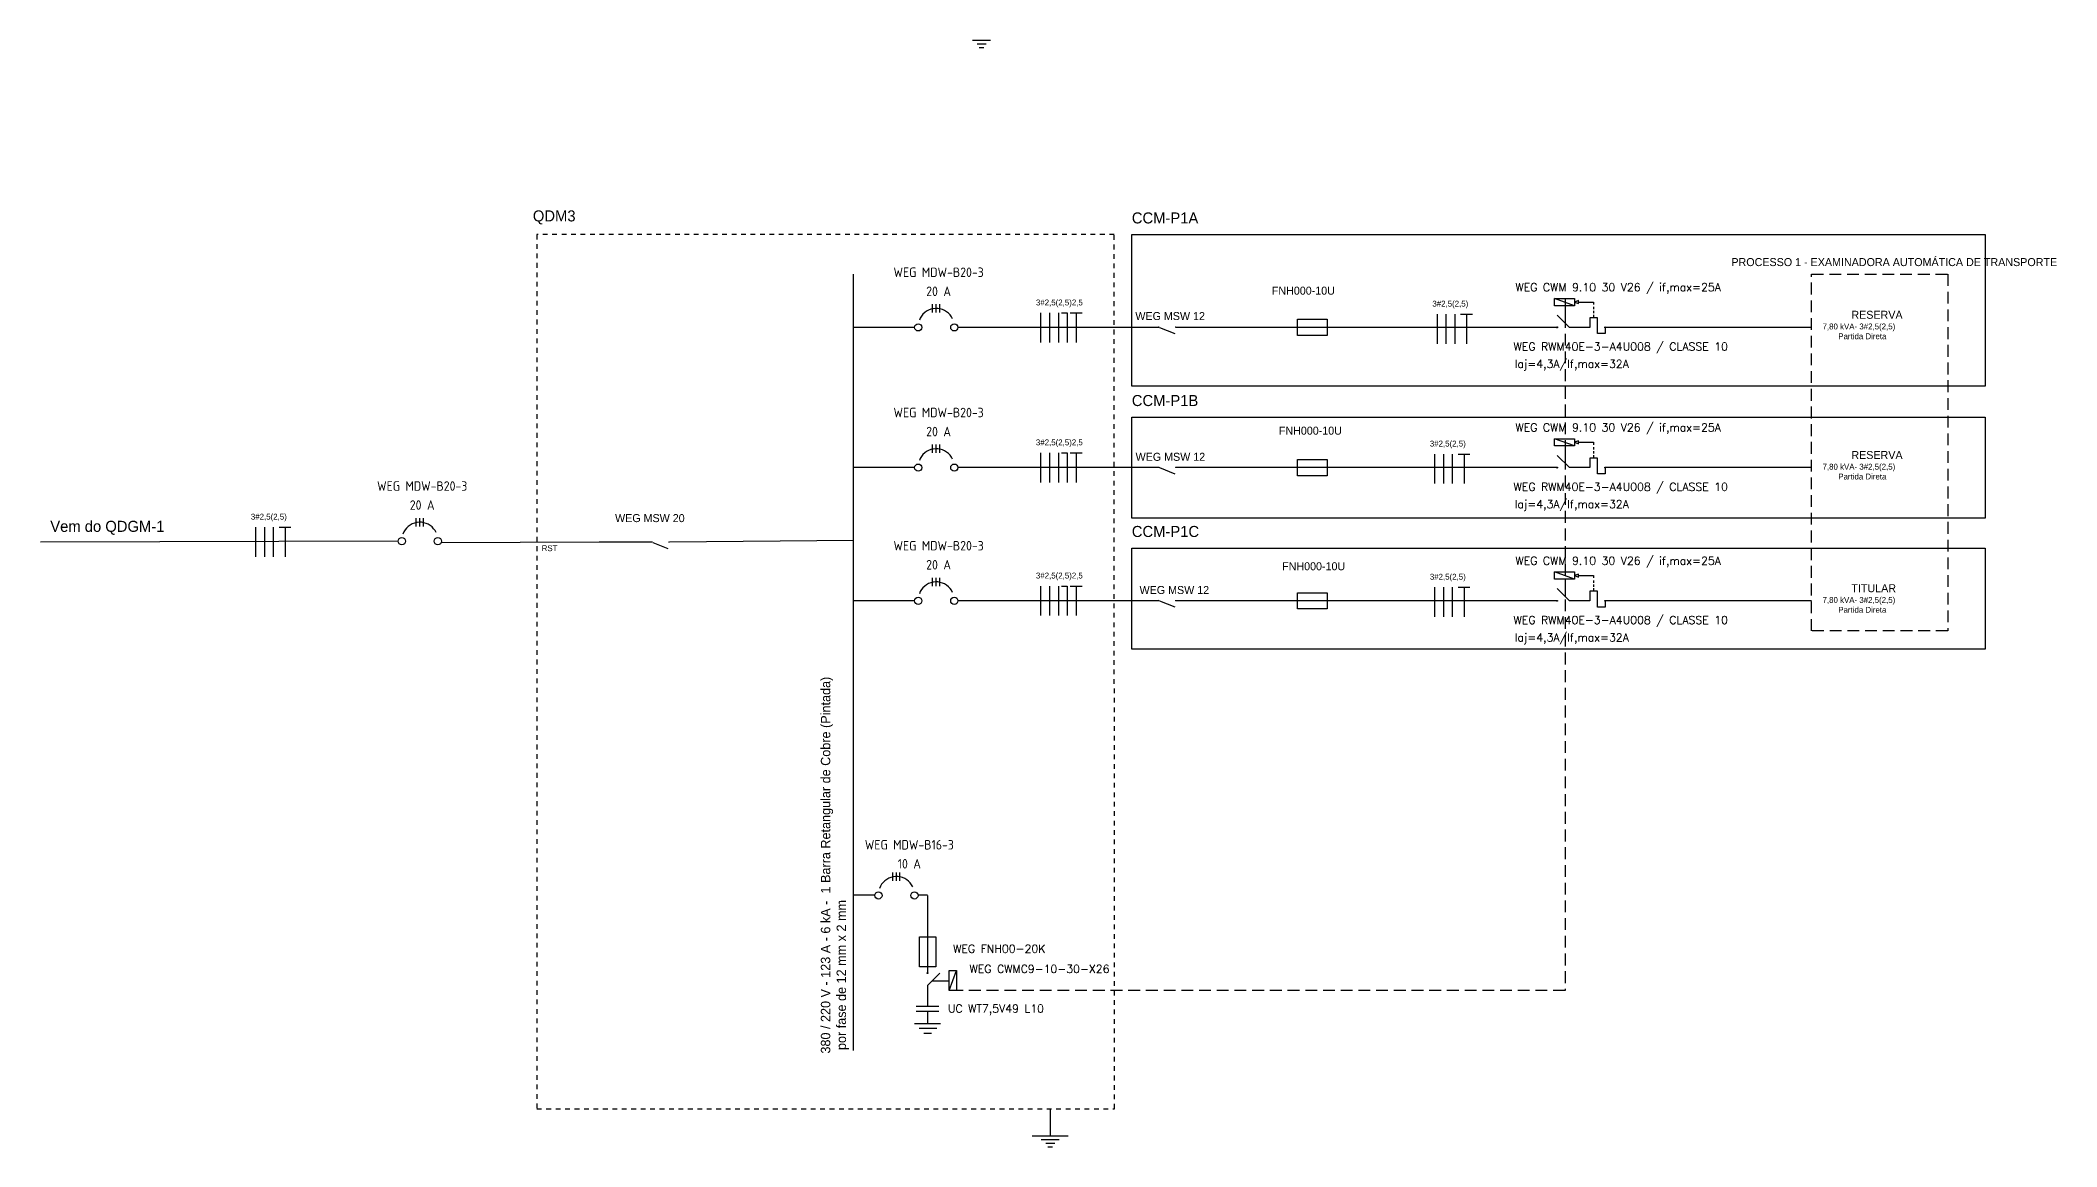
# Model space of a CAD drawing. Extents: x 88 to 641, y -96 to 322.
# Drawn here: x 91.83 to 134.53, y 97.34 to 120.77 of the extents above; entities that cross this region are included whole.
import ezdxf

# ---------------------------------------------------------------- set-up
doc = ezdxf.new("R2010")
doc.units = 0
doc.header["$MEASUREMENT"] = 0
doc.linetypes.add('DASHED2', pattern=[0.375, 0.25, -0.125])
doc.linetypes.add('HIDDEN', pattern=[0.375, 0.25, -0.125])
for name, color, linetype in [('CONEXÃO', 7, 'Continuous'), ('ELET_TEXTO', 4, 'Continuous'), ('ELET_UNIFILAR_TEXTO', 4, 'Continuous'), ('ELT_UNIFILAR_DESENHO', 5, 'Continuous'), ('INF. UNIFILARES', 7, 'Continuous')]:
    doc.layers.add(name, color=color, linetype=linetype)
doc.styles.add('ARIAL', font='arial.ttf')
doc.styles.add('ROMANS', font='romans')

msp = doc.modelspace()

# ---------------------------------------------------------------- hatches: boundary and pattern name
at = {"layer": 'ELT_UNIFILAR_DESENHO', "linetype": 'Continuous', "transparency": 33554687}
h = msp.add_hatch(color=256, dxfattribs=at)
h.dxf.hatch_style = 1
h.paths.add_polyline_path([(115.499, 114.698, 1), (115.53, 114.698, 1)])
h.paths.add_polyline_path([(115.856, 114.697, 1), (115.887, 114.697, 1)])
h = msp.add_hatch(color=256, dxfattribs=at)
h.dxf.hatch_style = 1
h.paths.add_polyline_path([(115.499, 111.727, 1), (115.53, 111.727, 1)])
h.paths.add_polyline_path([(115.856, 111.727, 1), (115.887, 111.727, 1)])
h = msp.add_hatch(color=256, dxfattribs=at)
h.dxf.hatch_style = 1
h.paths.add_polyline_path([(104.766, 110.145, 1), (104.797, 110.145, 1)])
h.paths.add_polyline_path([(105.123, 110.144, 1), (105.154, 110.144, 1)])
h = msp.add_hatch(color=256, dxfattribs=at)
h.dxf.hatch_style = 1
h.paths.add_polyline_path([(115.499, 108.906, 1), (115.53, 108.906, 1)])
h.paths.add_polyline_path([(115.856, 108.905, 1), (115.887, 108.905, 1)])

# ---------------------------------------------------------------- linework, layer by layer
at = {"layer": 'CONEXÃO', "color": 6, "linetype": 'DASHED2'}
for p, q in [((124.117, 115.305), (124.117, 100.646)), ((124.117, 100.646), (111.229, 100.646))]:
    msp.add_line(p, q, dxfattribs=at)
at = {"layer": 'ELT_UNIFILAR_DESENHO'}
for p, q in [((111.569, 120.771), (111.95, 120.771)), ((111.664, 120.694), (111.855, 120.694)), ((111.712, 120.618), (111.807, 120.618)), ((109.048, 99.377), (109.048, 115.821)), ((124.317, 115.151), (123.895, 115.305)), ((110.724, 115.003), (110.724, 115.181)), ((110.724, 115.003), (110.724, 115.181)), ((110.8, 115.003), (110.8, 115.181)), ((110.8, 115.003), (110.8, 115.181)), ((110.876, 115.003), (110.876, 115.181)), ((110.876, 115.003), (110.876, 115.181)), ((113.011, 114.996), (113.011, 114.372)), ((113.199, 114.996), (113.199, 114.372)), ((113.386, 114.996), (113.386, 114.372)), ((113.451, 114.996), (113.576, 114.996)), ((113.576, 114.996), (113.576, 114.372)), ((113.637, 114.996), (113.887, 114.996)), ((113.762, 114.996), (113.762, 114.372)), ((121.408, 114.97), (121.408, 114.346)), ((121.595, 114.97), (121.595, 114.346)), ((121.782, 114.97), (121.782, 114.346)), ((121.906, 114.97), (122.156, 114.97)), ((122.031, 114.97), (122.031, 114.346)), ((124.212, 114.691), (123.948, 114.951)), ((124.117, 115.151), (124.117, 114.785)), ((124.404, 115.258), (124.317, 115.227)), ((124.317, 115.227), (124.404, 115.196)), ((124.404, 115.227), (124.404, 115.258)), ((124.404, 115.227), (124.721, 115.227)), ((124.404, 115.196), (124.404, 115.227)), ((124.805, 114.894), (124.643, 114.894)), ((124.643, 114.894), (124.643, 114.691)), ((124.721, 115.227), (124.721, 115.177)), ((124.721, 115.126), (124.721, 115.075)), ((124.721, 115.041), (124.721, 114.991)), ((124.721, 114.959), (124.721, 114.908)), ((124.805, 114.559), (124.805, 114.894)), ((110.343, 114.692), (109.048, 114.692)), ((115.514, 114.692), (111.258, 114.692)), ((123.948, 114.692), (115.875, 114.692)), ((124.643, 114.691), (124.212, 114.691)), ((124.968, 114.559), (124.805, 114.559)), ((129.34, 114.691), (124.957, 114.691)), ((124.968, 114.691), (124.968, 114.559)), ((124.317, 112.18), (123.895, 112.334)), ((110.724, 112.032), (110.724, 112.21)), ((110.724, 112.032), (110.724, 112.21)), ((110.8, 112.032), (110.8, 112.21)), ((110.8, 112.032), (110.8, 112.21)), ((110.876, 112.032), (110.876, 112.21)), ((110.876, 112.032), (110.876, 112.21)), ((113.011, 112.033), (113.011, 111.409)), ((113.199, 112.033), (113.199, 111.409)), ((113.386, 112.033), (113.386, 111.409)), ((113.451, 112.033), (113.576, 112.033)), ((113.576, 112.033), (113.576, 111.409)), ((113.637, 112.033), (113.887, 112.033)), ((113.762, 112.033), (113.762, 111.409)), ((121.355, 112.007), (121.355, 111.383)), ((121.542, 112.007), (121.542, 111.383)), ((121.729, 112.007), (121.729, 111.383)), ((121.853, 112.007), (122.103, 112.007)), ((121.978, 112.007), (121.978, 111.383)), ((124.212, 111.721), (123.948, 111.98)), ((124.117, 112.18), (124.117, 111.815)), ((124.404, 112.288), (124.317, 112.257)), ((124.317, 112.257), (124.404, 112.226)), ((124.404, 112.257), (124.404, 112.288)), ((124.404, 112.257), (124.721, 112.257)), ((124.404, 112.226), (124.404, 112.257)), ((124.805, 111.923), (124.643, 111.923)), ((124.643, 111.923), (124.643, 111.721)), ((124.721, 112.257), (124.721, 112.206)), ((124.721, 112.155), (124.721, 112.105)), ((124.721, 112.071), (124.721, 112.02)), ((124.721, 111.988), (124.721, 111.938)), ((124.805, 111.589), (124.805, 111.923)), ((110.343, 111.721), (109.048, 111.721)), ((115.514, 111.721), (111.258, 111.721)), ((123.948, 111.721), (115.874, 111.721)), ((124.643, 111.721), (124.212, 111.721)), ((124.968, 111.589), (124.805, 111.589)), ((124.968, 111.721), (124.968, 111.589)), ((129.34, 111.721), (124.978, 111.721)), ((99.787, 110.475), (99.787, 110.653)), ((99.787, 110.475), (99.787, 110.653)), ((99.863, 110.475), (99.863, 110.653)), ((99.863, 110.475), (99.863, 110.653)), ((99.939, 110.475), (99.939, 110.653)), ((99.939, 110.475), (99.939, 110.653)), ((96.386, 110.459), (96.386, 109.835)), ((96.573, 110.459), (96.573, 109.835)), ((96.76, 110.459), (96.76, 109.835)), ((96.884, 110.459), (97.134, 110.459)), ((97.009, 110.459), (97.009, 109.835)), ((105.161, 110.147), (109.048, 110.183)), ((91.826, 110.147), (99.406, 110.169)), ((100.314, 110.133), (103.664, 110.147)), ((104.781, 110.145), (103.667, 110.145)), ((110.724, 109.211), (110.724, 109.389)), ((110.724, 109.211), (110.724, 109.389)), ((110.8, 109.211), (110.8, 109.389)), ((110.8, 109.211), (110.8, 109.389)), ((110.876, 109.211), (110.876, 109.389)), ((110.876, 109.211), (110.876, 109.389)), ((124.317, 109.359), (123.895, 109.513)), ((124.117, 109.359), (124.117, 108.993)), ((124.404, 109.467), (124.317, 109.436)), ((124.317, 109.436), (124.404, 109.404)), ((124.404, 109.436), (124.404, 109.467)), ((124.404, 109.436), (124.721, 109.436)), ((124.404, 109.404), (124.404, 109.436)), ((124.721, 109.436), (124.721, 109.385)), ((124.721, 109.334), (124.721, 109.283)), ((110.343, 108.9), (109.048, 108.9)), ((115.514, 108.9), (111.258, 108.9)), ((113.011, 109.212), (113.011, 108.588)), ((113.199, 109.212), (113.199, 108.588)), ((113.386, 109.212), (113.386, 108.588)), ((113.451, 109.212), (113.576, 109.212)), ((113.576, 109.212), (113.576, 108.588)), ((113.637, 109.212), (113.887, 109.212)), ((113.762, 109.212), (113.762, 108.588)), ((123.948, 108.9), (115.874, 108.9)), ((121.355, 109.186), (121.355, 108.562)), ((121.542, 109.186), (121.542, 108.562)), ((121.729, 109.186), (121.729, 108.562)), ((121.853, 109.186), (122.103, 109.186)), ((121.978, 109.186), (121.978, 108.562)), ((124.212, 108.9), (123.948, 109.159)), ((124.643, 108.9), (124.212, 108.9)), ((124.805, 109.102), (124.643, 109.102)), ((124.643, 109.102), (124.643, 108.9)), ((124.721, 109.249), (124.721, 109.199)), ((124.721, 109.167), (124.721, 109.117)), ((124.805, 108.768), (124.805, 109.102)), ((124.968, 108.9), (124.968, 108.768)), ((129.34, 108.9), (124.978, 108.9)), ((124.968, 108.768), (124.805, 108.768)), ((109.88, 102.972), (109.88, 103.15)), ((109.88, 102.972), (109.88, 103.15)), ((109.956, 102.972), (109.956, 103.15)), ((109.956, 102.972), (109.956, 103.15)), ((110.032, 102.972), (110.032, 103.15)), ((110.032, 102.972), (110.032, 103.15)), ((109.499, 102.666), (109.048, 102.666)), ((110.617, 102.666), (110.414, 102.666)), ((110.617, 102.662), (110.616, 101.015)), ((110.616, 100.751), (110.875, 101.015)), ((111.075, 100.846), (110.709, 100.846)), ((111.075, 100.646), (111.229, 101.068)), ((110.616, 100.751), (110.616, 100.318)), ((110.338, 99.951), (110.893, 99.951)), ((110.376, 100.318), (110.855, 100.318)), ((110.376, 100.208), (110.855, 100.208)), ((110.616, 100.208), (110.616, 99.951)), ((110.437, 99.85), (110.812, 99.85)), ((110.537, 99.742), (110.696, 99.742)), ((113.213, 98.144), (113.213, 97.569)), ((112.832, 97.569), (113.595, 97.569)), ((113.023, 97.493), (113.404, 97.493)), ((113.118, 97.416), (113.309, 97.416)), ((113.166, 97.34), (113.261, 97.34))]:
    msp.add_line(p, q, dxfattribs=at)
at = {"layer": 'ELT_UNIFILAR_DESENHO', "linetype": 'DASHED2', "ltscale": 0.05}
for p, q in [((114.568, 116.655), (102.342, 116.655)), ((102.342, 116.655), (102.342, 98.144)), ((114.575, 98.144), (114.568, 116.655)), ((102.342, 98.144), (114.575, 98.144))]:
    msp.add_line(p, q, dxfattribs=at)
at = {"layer": 'ELT_UNIFILAR_DESENHO', "linetype": 'Continuous'}
for p, q in [((115.529, 114.692), (115.85, 114.563)), ((115.529, 111.721), (115.85, 111.592)), ((104.796, 110.139), (105.117, 110.01)), ((115.529, 108.9), (115.85, 108.771))]:
    msp.add_line(p, q, dxfattribs=at)
at = {"layer": 'ELT_UNIFILAR_DESENHO', "linetype": 'ByBlock'}
for points in [[(114.942, 116.655), (133.017, 116.655), (133.017, 113.446), (114.942, 113.446)], [(114.942, 112.789), (133.017, 112.789), (133.017, 110.648), (114.942, 110.648)], [(114.942, 110.015), (133.017, 110.015), (133.017, 107.875), (114.942, 107.875)]]:
    msp.add_lwpolyline(points, close=True, dxfattribs=at)
at = {"layer": 'ELT_UNIFILAR_DESENHO'}
for points in [[(124.317, 115.151), (123.895, 115.151), (123.895, 115.305), (124.317, 115.305)], [(124.317, 112.18), (123.895, 112.18), (123.895, 112.334), (124.317, 112.334)], [(124.317, 109.359), (123.895, 109.359), (123.895, 109.513), (124.317, 109.513)], [(111.075, 100.646), (111.075, 101.068), (111.229, 101.068), (111.229, 100.646)]]:
    msp.add_lwpolyline(points, close=True, dxfattribs=at)
for points in [[(111.146, 114.872), (111.122, 114.915), (111.092, 114.955), (111.058, 114.992), (111.019, 115.023), (110.976, 115.049), (110.931, 115.069), (110.883, 115.083), (110.833, 115.09), (110.783, 115.091), (110.734, 115.086), (110.685, 115.074), (110.639, 115.056), (110.595, 115.032), (110.555, 115.003), (110.519, 114.968), (110.488, 114.929), (110.462, 114.886), (110.442, 114.841)], [(111.146, 111.901), (111.122, 111.945), (111.092, 111.985), (111.058, 112.021), (111.019, 112.052), (110.976, 112.078), (110.931, 112.098), (110.883, 112.112), (110.833, 112.12), (110.783, 112.121), (110.734, 112.115), (110.685, 112.104), (110.639, 112.085), (110.595, 112.061), (110.555, 112.032), (110.519, 111.997), (110.488, 111.959), (110.462, 111.916), (110.442, 111.87)], [(100.209, 110.344), (100.185, 110.388), (100.155, 110.428), (100.121, 110.464), (100.082, 110.495), (100.039, 110.521), (99.994, 110.541), (99.946, 110.555), (99.896, 110.563), (99.847, 110.564), (99.797, 110.558), (99.748, 110.546), (99.702, 110.528), (99.658, 110.504), (99.618, 110.475), (99.582, 110.44), (99.551, 110.401), (99.525, 110.359), (99.505, 110.313)], [(111.146, 109.08), (111.122, 109.124), (111.092, 109.164), (111.058, 109.2), (111.019, 109.231), (110.976, 109.257), (110.931, 109.277), (110.883, 109.291), (110.833, 109.299), (110.783, 109.3), (110.734, 109.294), (110.685, 109.282), (110.639, 109.264), (110.595, 109.24), (110.555, 109.211), (110.519, 109.176), (110.488, 109.137), (110.462, 109.095), (110.442, 109.049)], [(110.302, 102.841), (110.278, 102.884), (110.248, 102.925), (110.214, 102.961), (110.175, 102.992), (110.132, 103.018), (110.086, 103.038), (110.039, 103.052), (109.989, 103.059), (109.939, 103.06), (109.89, 103.055), (109.841, 103.043), (109.795, 103.025), (109.751, 103.001), (109.711, 102.972), (109.675, 102.937), (109.644, 102.898), (109.618, 102.856), (109.598, 102.81)]]:
    msp.add_lwpolyline(points, dxfattribs=at)
at = {"layer": 'ELT_UNIFILAR_DESENHO', "linetype": 'Continuous'}
for points in [[(118.451, 114.864), (119.082, 114.864), (119.082, 114.52), (118.451, 114.52)], [(118.451, 111.894), (119.082, 111.894), (119.082, 111.549), (118.451, 111.549)], [(118.451, 109.073), (119.082, 109.073), (119.082, 108.728), (118.451, 108.728)], [(110.789, 101.782), (110.789, 101.151), (110.444, 101.151), (110.444, 101.782)]]:
    msp.add_lwpolyline(points, close=True, dxfattribs=at)
at = {"layer": 'ELT_UNIFILAR_DESENHO'}
for centre in [(110.419, 114.692), (111.182, 114.692), (110.419, 111.721), (111.182, 111.721), (99.482, 110.164), (100.245, 110.164), (110.419, 108.9), (111.182, 108.9), (109.575, 102.661), (110.338, 102.661)]:
    msp.add_circle(centre, 0.0763, dxfattribs=at)
at = {"layer": 'ELT_UNIFILAR_DESENHO', "linetype": 'Continuous'}
for centre in [(123.948, 114.692), (124.968, 114.691), (123.948, 111.721), (124.968, 111.721), (123.948, 108.9), (124.968, 108.9), (110.616, 101.015)]:
    msp.add_circle(centre, 0.0105, dxfattribs=at)
at = {"layer": 'INF. UNIFILARES', "linetype": 'HIDDEN'}
msp.add_lwpolyline([(129.34, 115.82), (132.223, 115.82), (132.223, 108.264), (129.34, 108.264)], close=True, dxfattribs=at)

# ---------------------------------------------------------------- texts
at = {"layer": 'ELET_TEXTO', "style": 'ROMANS'}
for s, p in [('WEG CWM 9.10 30 V26 / if,max=25A', (123.067, 115.457)), ('WEG RWM40E-3-A4U008 / CLASSE 10', (123.027, 114.201)), ('Iaj=4,3A/If,max=32A ', (123.05, 113.833)), ('WEG CWM 9.10 30 V26 / if,max=25A', (123.067, 112.487)), ('WEG RWM40E-3-A4U008 / CLASSE 10', (123.027, 111.23)), ('Iaj=4,3A/If,max=32A ', (123.05, 110.863)), ('WEG CWM 9.10 30 V26 / if,max=25A', (123.067, 109.665)), ('WEG RWM40E-3-A4U008 / CLASSE 10', (123.027, 108.409)), ('Iaj=4,3A/If,max=32A ', (123.05, 108.041)), ('WEG FNH00-20K', (111.159, 101.447)), ('WEG CWMC9-10-30-X26 ', (111.505, 101.021)), ('UC WT7,5V49 L10', (111.048, 100.18))]:
    msp.add_text(s, height=0.1695, dxfattribs=at).set_placement(p)
at = {"layer": 'ELET_TEXTO', "char_height": 0.1695, "attachment_point": 1}
for insert in [(118.642, 115.554), (118.791, 112.589), (118.86, 109.717)]:
    msp.add_mtext('\\pi-0.73451;FNH000-10U', dxfattribs=dict(at, insert=insert))
at = {"layer": 'ELET_UNIFILAR_TEXTO', "attachment_point": 1}
for s, insert, char_height, width in [('QDM3', (102.257, 117.169), 0.234, 4.52601), ('CCM-P1A', (114.942, 117.126), 0.234, 4.52601), ('\\A1;3#2,5(2,5)2,5', (112.911, 115.281), 0.12481, 1.14551), ('WEG MSW 12', (115.017, 115.016), 0.1695, 1.97354), ('\\A1;3#2,5(2,5)', (121.307, 115.256), 0.12481, 0.97518), ('CCM-P1B', (114.942, 113.259), 0.234, 4.52601), ('\\A1;3#2,5(2,5)2,5', (112.911, 112.319), 0.12481, 1.14551), ('WEG MSW 12', (115.022, 112.035), 0.1695, 1.97354), ('\\A1;3#2,5(2,5)', (121.254, 112.293), 0.12481, 0.97518), ('\\A1;3#2,5(2,5)', (96.285, 110.745), 0.12481, 0.97518), ('WEG MSW 20', (103.998, 110.737), 0.1695, 1.97354), ('CCM-P1C', (114.942, 110.486), 0.234, 4.52601), ('\\A1;3#2,5(2,5)2,5', (112.911, 109.498), 0.12481, 1.14551), ('\\A1;3#2,5(2,5)', (121.254, 109.472), 0.12481, 0.97518), ('WEG MSW 12', (115.106, 109.214), 0.1695, 1.97354)]:
    msp.add_mtext(s, dxfattribs=dict(at, insert=insert, char_height=char_height, width=width))
for s, insert, char_height in [('PROCESSO 1 - EXAMINADORA AUTOMÁTICA DE TRANSPORTE', (127.64, 116.159), 0.16976), ('RESERVA', (130.181, 115.043), 0.1698), ('\\A1;\\pi-1.10252;7,80 kVA- 3#2,5(2,5)\\P\\pi-0.76968;{\\A0;Partida Direta}', (130.673, 114.773), 0.12481), ('RESERVA', (130.181, 112.073), 0.1698), ('\\A1;\\pi-1.10252;7,80 kVA- 3#2,5(2,5)\\P\\pi-0.76968;{\\A0;Partida Direta}', (130.673, 111.803), 0.12481), ('Vem do QDGM-1', (92.036, 110.595), 0.23403), ('RST', (102.444, 110.077), 0.1248), ('RST', (102.444, 110.077), 0.1248), ('\\A1;\\pi-1.10252;7,80 kVA- 3#2,5(2,5)\\P\\pi-0.76968;{\\A0;Partida Direta}', (130.673, 108.981), 0.12481), ('TITULAR', (130.181, 109.252), 0.1698)]:
    msp.add_mtext(s, dxfattribs=dict(at, insert=insert, char_height=char_height))
at = {"layer": 'ELET_UNIFILAR_TEXTO', "char_height": 0.20154, "attachment_point": 8, "line_spacing_factor": 0.6, "style": 'ARIAL'}
for s, insert, width in [('{\\Fisocp|c0;WEG MDW-B20-3^J\\P\\Fisocp2|c0;20 A }', (110.85, 115.354), 3.82691), ('{\\Fisocp|c0;WEG MDW-B20-3^J\\P\\Fisocp2|c0;20 A }', (110.85, 112.384), 3.82691), ('{\\Fisocp|c0;WEG MDW-B20-3^J\\P\\Fisocp2|c0;20 A }', (99.913, 110.827), 3.82691), ('{\\Fisocp|c0;WEG MDW-B20-3^J\\P\\Fisocp2|c0;20 A }', (110.85, 109.563), 3.82691), ('{\\Fisocp|c0;WEG MDW-B16-3\\P\\P\\Fisocp2|c0;10 A }', (110.23, 103.23), 4.27539)]:
    msp.add_mtext(s, dxfattribs=dict(at, insert=insert, width=width))
at = {"layer": 'ELET_UNIFILAR_TEXTO', "insert": (108.356, 99.312), "char_height": 0.199841, "attachment_point": 1, "rotation": 90}
msp.add_mtext('\\A1;380 / 220 V - 123 A - 6 kA - {\\A0;\\fArial|b0|i0|c0|p34; \\Ftxt|c0;1 Barra Retangular de Cobre (Pintada)\\P por fase de 12 mm x 2 mm}', dxfattribs=at)

doc.saveas('drawing.dxf')
